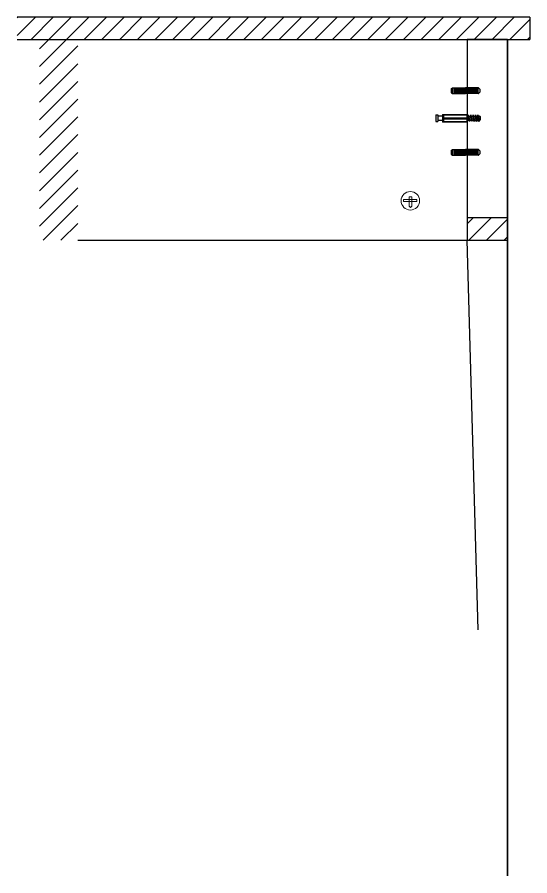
# Model space of a CAD drawing. Header units: inches. Extents: x -15438 to 28214, y -5168 to 29336.
# Drawn here: x 9057 to 9517, y 15961 to 16731 of the extents above; entities that cross this region are included whole.
import ezdxf

# ---------------------------------------------------------------- set-up
doc = ezdxf.new("R2010")
doc.units = ezdxf.units.IN
doc.header["$MEASUREMENT"] = 0
doc.layers.add('Arredi', color=3, linetype='Continuous', lineweight=30)
doc.layers.add('Dettagli', color=210, linetype='Continuous', lineweight=5)
doc.layers.add('Viti', color=2, linetype='Continuous')
pattern_1 = [(45, (2506.794, -2341.096), (-7.954951, 7.954951), [])]

# ---------------------------------------------------------------- blocks, each defined once
blk = doc.blocks.new('*U51')
blk.add_lwpolyline([(0, 0), (0.002, 0.1), (0.05, 0), (0.122, -0.4), (0.119, -0.5), (0.071, -0.4), (0, 0)])
blk = doc.blocks.new('*U52')
at = {"color": 0, "linetype": 'ByBlock', "lineweight": -2, "transparency": 16777216}
for p in [(42.38, 270.659), (42.596, 270.659), (42.812, 270.659), (43.028, 270.659), (43.245, 270.659)]:
    blk.add_blockref('*U51', p, dxfattribs=at)
blk = doc.blocks.new('118331')
for p, q in [((40.129, 264.929), (40.129, 264.329)), ((40.129, 264.929), (40.329, 264.929)), ((40.329, 264.929), (40.329, 264.329)), ((40.729, 264.829), (40.329, 264.829)), ((40.729, 264.979), (40.729, 264.279)), ((40.729, 264.979), (42.979, 264.979)), ((40.729, 264.804), (40.729, 264.454)), ((40.829, 264.979), (40.829, 264.679)), ((40.829, 264.929), (42.929, 264.929)), ((40.829, 264.679), (42.929, 264.679)), ((42.929, 264.979), (42.929, 264.679)), ((42.979, 264.979), (42.979, 264.279)), ((42.979, 264.829), (43.067, 264.829)), ((43.117, 264.829), (43.283, 264.829)), ((43.333, 264.829), (43.499, 264.829)), ((43.549, 264.829), (43.715, 264.829)), ((43.765, 264.829), (43.931, 264.829)), ((43.982, 264.829), (44.079, 264.829)), ((44.129, 264.779), (44.129, 264.479)), ((40.129, 264.329), (40.329, 264.329)), ((40.729, 264.429), (40.329, 264.429)), ((42.979, 264.279), (40.729, 264.279)), ((40.829, 264.579), (40.829, 264.279)), ((40.829, 264.579), (42.929, 264.579)), ((40.829, 264.329), (42.929, 264.329)), ((42.929, 264.579), (42.929, 264.279)), ((43.138, 264.429), (42.979, 264.429)), ((43.354, 264.429), (43.188, 264.429)), ((43.57, 264.429), (43.404, 264.429)), ((43.787, 264.429), (43.621, 264.429)), ((44.003, 264.429), (43.837, 264.429)), ((44.079, 264.429), (44.053, 264.429))]:
    blk.add_line(p, q)
for centre, start, end in [((44.079, 264.779), 360, 90), ((44.079, 264.479), 270, 0)]:
    blk.add_arc(centre, 0.05, start, end)
blk.add_blockref('*U52', (0.687, -5.83))
blk = doc.blocks.new('101345')
for p, q in [((40.129, 264.905), (40.129, 264.612)), ((40.174, 264.989), (40.267, 265.051)), ((40.174, 264.529), (40.267, 264.467)), ((40.279, 264.461), (40.28, 265.057)), ((40.294, 264.459), (41.629, 264.459)), ((40.295, 265.059), (41.63, 265.059)), ((40.38, 264.939), (41.629, 264.939)), ((40.38, 264.819), (41.629, 264.819)), ((40.38, 264.699), (41.629, 264.699)), ((40.38, 264.579), (41.629, 264.579)), ((42.964, 265.059), (41.63, 265.059)), ((42.88, 264.939), (41.63, 264.939)), ((42.88, 264.819), (41.63, 264.819)), ((42.88, 264.699), (41.63, 264.699)), ((42.88, 264.579), (41.63, 264.579)), ((42.965, 264.459), (41.63, 264.459)), ((42.98, 264.461), (42.979, 265.057)), ((43.085, 264.989), (42.992, 265.051)), ((43.085, 264.529), (42.993, 264.467)), ((43.13, 264.905), (43.13, 264.612))]:
    blk.add_line(p, q)
for centre, radius, start, end in [((40.229, 264.905), 0.1, 123.56676, 180), ((40.229, 264.612), 0.1, 180, 236.29116), ((40.295, 265.009), 0.05, 90, 123.56676), ((40.294, 264.509), 0.05, 236.29116, 270), ((42.964, 265.009), 0.05, 56.43324, 90), ((42.965, 264.509), 0.05, 270, 303.70884), ((43.03, 264.905), 0.1, 0, 56.43324), ((43.03, 264.612), 0.1, 303.70884, 0)]:
    blk.add_arc(centre, radius, start, end)

msp = doc.modelspace()

# ---------------------------------------------------------------- hatches: boundary and pattern name
at = {"layer": 'Dettagli'}
h = msp.add_hatch(dxfattribs=at)
h.set_pattern_fill('ANSI31', color=256, scale=90)
h.set_pattern_definition(pattern_1)
h.paths.add_polyline_path([(9517.055, 16730.87), (9057.055, 16730.87), (9057.055, 16710.87), (9517.055, 16710.87)])
h = msp.add_hatch(dxfattribs=at)
h.set_pattern_fill('ANSI31', color=256, scale=90)
h.set_pattern_definition(pattern_1)
h.paths.add_polyline_path([(9111.408, 16710.87), (9077.055, 16710.87), (9077.055, 16530.87), (9111.408, 16530.87)])
h.paths.add_polyline_path([(9497.055, 16550.87), (9460.937, 16550.87), (9460.937, 16530.87), (9497.055, 16530.87)])

# ---------------------------------------------------------------- linework, layer by layer
at = {"layer": 'Arredi', "color": 0}
for p, q in [((9517.055, 16730.87), (9057.055, 16730.87)), ((9517.055, 16730.87), (9517.055, 16710.87)), ((9057.055, 16710.87), (9517.055, 16710.87)), ((9455.918, 16710.87), (9497.055, 16710.87)), ((9497.055, 15960.87), (9497.055, 16710.87)), ((9497.055, 16710.87), (9497.055, 15960.87)), ((9497.055, 16710.87), (9497.055, 16681.895)), ((9111.408, 16530.87), (9460.937, 16530.87)), ((9470.679, 16181.439), (9460.937, 16530.87))]:
    msp.add_line(p, q, dxfattribs=at)
at = {"layer": 'Arredi'}
msp.add_lwpolyline([(9497.055, 16530.87), (9497.055, 16710.87), (9460.937, 16710.87), (9460.937, 16530.87)], dxfattribs=at)
msp.add_lwpolyline([(9497.055, 16550.87), (9460.937, 16550.87), (9460.937, 16530.87), (9497.055, 16530.87)], close=True, dxfattribs=at)
at = {"layer": 'Dettagli'}
for p, q in [((9408.721, 16561.345), (9410.05, 16560.169)), ((9410.05, 16560.169), (9411.215, 16561.334))]:
    msp.add_line(p, q, dxfattribs=at)
msp.add_lwpolyline([(9403.788, 16567.319), (9415.706, 16567.319), (9415.706, 16565.655), (9403.788, 16565.655)], close=True, dxfattribs=at)
msp.add_lwpolyline([(9408.721, 16561.345), (9408.721, 16569.814), (9411.215, 16569.814), (9411.215, 16561.334)], dxfattribs=at)
msp.add_circle((9409.87, 16566.214), 8.315, dxfattribs=at)

# ---------------------------------------------------------------- block references
at = {"layer": 'Viti'}
for name, p, xscale, yscale, zscale in [('101345', (9102.576, 14396.71), 8.567183641301238, 8.567183641301238, 8.567183641301238), ('118331', (9033.278, 14007.028), 9.950325012633405, 9.950325012633405, 9.950325012633405), ('101345', (9102.576, 14341.461), 8.567183641301238, 8.567183641301238, 8.567183641301238)]:
    msp.add_blockref(name, p, dxfattribs=dict(at, xscale=xscale, yscale=yscale, zscale=zscale))

doc.saveas('drawing.dxf')
